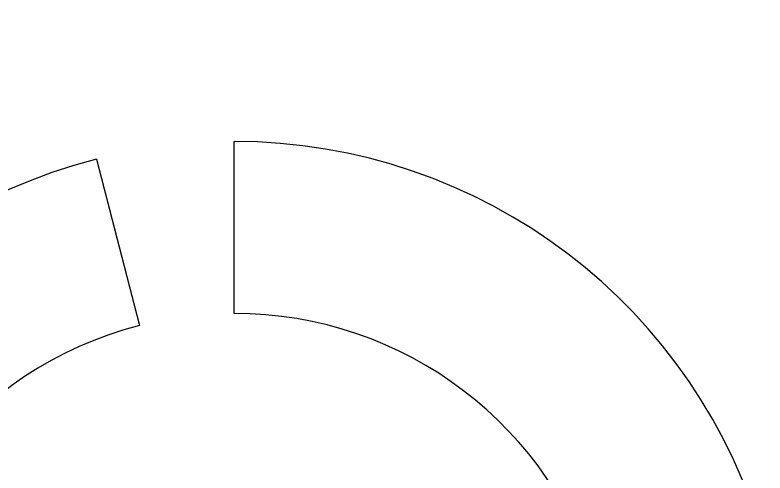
# Model space of a CAD drawing. Header units: millimetres. Extents: x -14813 to 141433, y -60308 to 84383.
# Drawn here: x 54658 to 56838, y -35364 to -34032 of the extents above; entities that cross this region are included whole.
import ezdxf

# ---------------------------------------------------------------- set-up
doc = ezdxf.new("R2010")
doc.units = ezdxf.units.MM
doc.layers.add('территория', color=74, linetype='Continuous', lineweight=25)

msp = doc.modelspace()

# ---------------------------------------------------------------- linework, layer by layer
at = {"layer": 'территория'}
msp.add_line((54894.7, -34450.7), (55019.9, -34934.8), dxfattribs=at)
msp.add_lwpolyline([(55295.3, -34899.7), (55295.3, -34399.7)], dxfattribs=at)
for radius, start, end in [(5550, 90, 270), (3550, 90, 270), (1600, 15.4393, 90), (1600, 104.5023, 180), (1100, 15.4393, 90), (1100, 104.5023, 180)]:
    msp.add_arc((55295.3, -35999.7), radius, start, end, dxfattribs=at)

doc.saveas('drawing.dxf')
